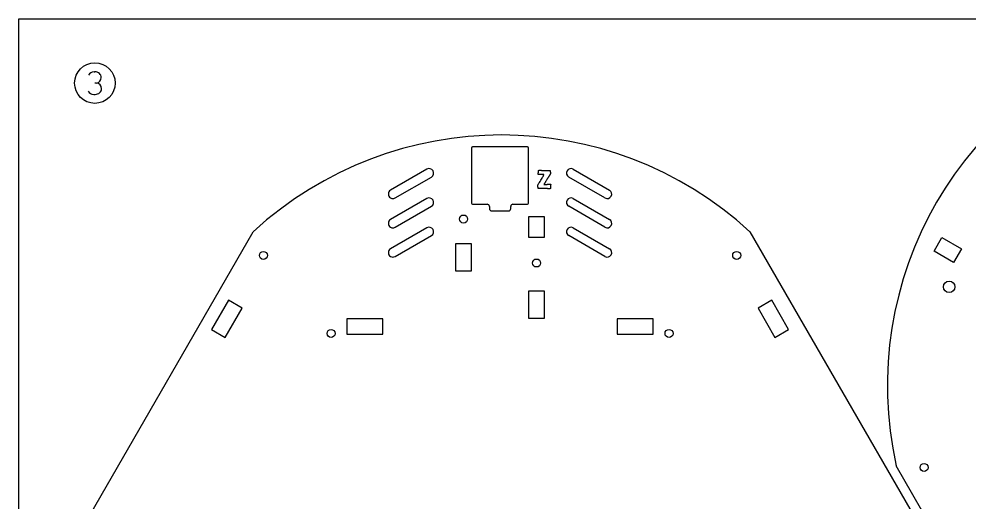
# Model space of a CAD drawing. Header units: inches. Extents: x 81 to 900, y 270 to 1898.
# Drawn here: x 86.9 to 508.6, y 852.9 to 1067.3 of the extents above; entities that cross this region are included whole.
import ezdxf

# ---------------------------------------------------------------- set-up
doc = ezdxf.new("R2010")
doc.units = ezdxf.units.IN
doc.header["$MEASUREMENT"] = 0
doc.linetypes.add('Continuous2', pattern=[0])
doc.layers.add('68351 TABLE', color=1, linetype='Continuous')

msp = doc.modelspace()

# ---------------------------------------------------------------- linework, layer by layer
at = {"color": 3, "linetype": 'Continuous2', "lineweight": -3, "true_color": 0x00ff00}
for points in [[(317.31, 998.35), (317.31, 998.53), (317.56, 999.73), (317.56, 999.99)], [(317.56, 999.99), (317.56, 1000.09), (317.7, 1000.09)], [(317.7, 1000.09), (318.47, 1000.09), (321.7, 1000.04), (322.47, 1000.04)], [(322.47, 1000.04), (322.59, 1000.04), (322.66, 999.87)], [(322.66, 999.87), (322.77, 999.45), (322.77, 998.6)], [(317.19, 993.54), (317.19, 993.55), (319.9, 998), (319.9, 998.15)], [(317.43, 998.23), (317.31, 998.23), (317.31, 998.35)], [(319.76, 998.23), (319.39, 998.23), (317.82, 998.23), (317.43, 998.23)], [(319.9, 998.15), (319.9, 998.23), (319.76, 998.23)], [(321.2, 995.96), (319.9, 993.89), (319.9, 993.78)], [(322.66, 998.3), (322.31, 997.78), (321.2, 995.96)], [(322.77, 998.6), (322.77, 998.49), (322.66, 998.3)], [(317.22, 993.21), (317.19, 993.51), (317.19, 993.54)], [(317.31, 992.17), (317.27, 992.53), (317.22, 993.21)], [(317.56, 992.04), (317.33, 992.04), (317.31, 992.17)], [(320.5, 991.98), (320.01, 991.98), (318.05, 992.04), (317.56, 992.04)], [(319.9, 993.78), (319.9, 993.86), (320.01, 993.86)], [(320.01, 993.86), (321.12, 993.86), (321.73, 993.88)], [(322.59, 991.92), (322.23, 991.92), (320.86, 991.98), (320.5, 991.98)], [(321.73, 993.88), (321.85, 993.89), (322.29, 993.92)], [(322.29, 993.92), (322.6, 993.98), (322.8, 993.98)], [(322.77, 992.05), (322.71, 991.92), (322.59, 991.92)], [(322.89, 993.86), (322.89, 992.93), (322.77, 992.05)], [(322.8, 993.98), (322.89, 993.98), (322.89, 993.86)]]:
    msp.add_open_spline(points, degree=2, dxfattribs=at)
at = {"layer": '68351 TABLE', "color": 2, "linetype": 'Continuous2', "lineweight": -3, "true_color": 0xffff00}
for p, q in [((86.91, 1067.26), (899.71, 1067.26)), ((86.91, 610.06), (86.91, 1067.26))]:
    msp.add_line(p, q, dxfattribs=at)
at = {"layer": '68351 TABLE', "color": 3, "linetype": 'Continuous2', "lineweight": -3, "true_color": 0x00ff00}
for p, q in [((120.21, 1043.81), (120.57, 1043.81)), ((121.31, 1038.81), (120.59, 1038.81)), ((120.06, 1033.81), (120.72, 1033.81))]:
    msp.add_line(p, q, dxfattribs=at)
at = {"layer": '68351 TABLE', "color": 5, "linetype": 'Continuous2', "lineweight": -3, "true_color": 0x0000ff}
for p, q in [((287.72, 1009.97), (287.72, 985.57)), ((312.62, 1010.47), (288.22, 1010.47)), ((313.12, 985.57), (313.12, 1009.97)), ((267.95, 1000.58), (251.84, 991.28)), ((332.89, 1000.58), (349, 991.28)), ((253.84, 987.82), (269.95, 997.12)), ((347, 987.82), (330.89, 997.12)), ((267.95, 987.58), (251.84, 978.28)), ((332.89, 987.58), (349, 978.28)), ((253.84, 974.82), (269.95, 984.12)), ((288.22, 985.07), (294.67, 985.07)), ((295.67, 984.07), (295.67, 983.07)), ((305.17, 983.07), (305.17, 984.07)), ((306.17, 985.07), (312.62, 985.07)), ((347, 974.82), (330.89, 984.12)), ((296.67, 982.07), (304.17, 982.07)), ((320.12, 979.47), (313.12, 979.47)), ((313.12, 979.47), (313.12, 970.47)), ((320.12, 970.47), (320.12, 979.47)), ((267.95, 974.58), (251.84, 965.28)), ((332.89, 974.58), (349, 965.28)), ((253.84, 961.82), (269.95, 971.12)), ((313.12, 970.47), (320.12, 970.47)), ((347, 961.82), (330.89, 971.12)), ((493.07, 964.17), (496.57, 970.23)), ((496.57, 970.23), (505.23, 965.23)), ((287.72, 967.47), (280.72, 967.47)), ((280.72, 967.47), (280.72, 955.47)), ((287.72, 955.47), (287.72, 967.47)), ((501.73, 959.17), (493.07, 964.17)), ((505.23, 965.23), (501.73, 959.17)), ((280.72, 955.47), (287.72, 955.47)), ((320.12, 946.47), (313.12, 946.47)), ((313.12, 946.47), (313.12, 934.47)), ((320.12, 934.47), (320.12, 946.47)), ((179.85, 942.44), (172.35, 929.44)), ((185.92, 938.94), (179.85, 942.44)), ((420.98, 942.44), (414.92, 938.94)), ((428.48, 929.44), (420.98, 942.44)), ((178.42, 925.94), (185.92, 938.94)), ((414.92, 938.94), (422.42, 925.94)), ((248.42, 934.2), (232.42, 934.2)), ((232.42, 934.2), (232.42, 927.34)), ((248.42, 927.34), (248.42, 934.2)), ((313.12, 934.47), (320.12, 934.47)), ((368.42, 934.2), (352.42, 934.2)), ((352.42, 934.2), (352.42, 927.34)), ((368.42, 927.34), (368.42, 934.2)), ((172.35, 929.44), (178.42, 925.94)), ((422.42, 925.94), (428.48, 929.44)), ((232.42, 927.34), (248.42, 927.34)), ((352.42, 927.34), (368.42, 927.34))]:
    msp.add_line(p, q, dxfattribs=at)
at = {"layer": '68351 TABLE', "color": 1, "linetype": 'Continuous2', "lineweight": -3, "true_color": 0xff0000}
for p, q in [((94.38, 805.69), (190.89, 972.85)), ((411.35, 972.85), (507.85, 805.69)), ((572.73, 701.8), (476.22, 868.95))]:
    msp.add_line(p, q, dxfattribs=at)
at = {"layer": '68351 TABLE', "color": 3, "linetype": 'Continuous2', "lineweight": -3, "true_color": 0x00ff00}
msp.add_circle((120.59, 1038.81), 9, dxfattribs=at)
at = {"layer": '68351 TABLE', "color": 5, "linetype": 'Continuous2', "lineweight": -3, "true_color": 0x0000ff}
for centre, radius in [((284.22, 978.47), 1.78), ((195.39, 962.34), 1.78), ((405.45, 962.34), 1.78), ((316.62, 958.95), 1.77), ((499.78, 948.4), 2.55), ((225.42, 927.68), 1.78), ((375.42, 927.68), 1.78), ((488.63, 868.2), 1.77)]:
    msp.add_circle(centre, radius, dxfattribs=at)
at = {"layer": '68351 TABLE', "color": 1, "linetype": 'Continuous2', "lineweight": -3, "true_color": 0xff0000}
for centre, start, end in [((635.33, 904.38), 107.4483, 192.5517), ((301.12, 852.77), 47.4483, 132.5517)]:
    msp.add_arc(centre, 163, start, end, dxfattribs=at)
at = {"layer": '68351 TABLE', "color": 3, "linetype": 'Continuous2', "lineweight": -3, "true_color": 0x00ff00}
for centre, radius, start, end in [((120.21, 1040.92), 2.88, 89.9999, 149.7068), ((120.57, 1040.65), 3.15, 48.8141, 89.9999), ((121.15, 1041.31), 2.29, 0, 48.8141), ((120.91, 1041.31), 2.52, 279.0881, 0), ((121.05, 1036.31), 2.52, 0, 84.185), ((120.06, 1036.69), 2.88, 210.2932, 270.0001), ((120.72, 1036.96), 3.15, 270.0001, 311.1859), ((121.29, 1036.31), 2.29, 311.1859, 0)]:
    msp.add_arc(centre, radius, start, end, dxfattribs=at)
at = {"layer": '68351 TABLE', "color": 5, "linetype": 'Continuous2', "lineweight": -3, "true_color": 0x0000ff}
for centre, radius, start, end in [((288.22, 1009.97), 0.5, 90, 180), ((312.62, 1009.97), 0.5, 360, 90), ((268.95, 998.85), 2, 300, 120), ((331.89, 998.85), 2, 60, 240), ((252.84, 989.55), 2, 120, 300), ((348, 989.55), 2, 240, 60), ((268.95, 985.85), 2, 300, 120), ((331.89, 985.85), 2, 60, 240), ((288.22, 985.57), 0.5, 180, 270), ((294.67, 984.07), 1, 360, 90), ((296.67, 983.07), 1, 180, 270), ((304.17, 983.07), 1, 270, 360), ((306.17, 984.07), 1, 90, 180), ((312.62, 985.57), 0.5, 270, 0), ((252.84, 976.55), 2, 120, 300), ((348, 976.55), 2, 240, 60), ((268.95, 972.85), 2, 300, 120), ((331.89, 972.85), 2, 60, 240), ((252.84, 963.55), 2, 120, 300), ((348, 963.55), 2, 240, 60)]:
    msp.add_arc(centre, radius, start, end, dxfattribs=at)

doc.saveas('drawing.dxf')
